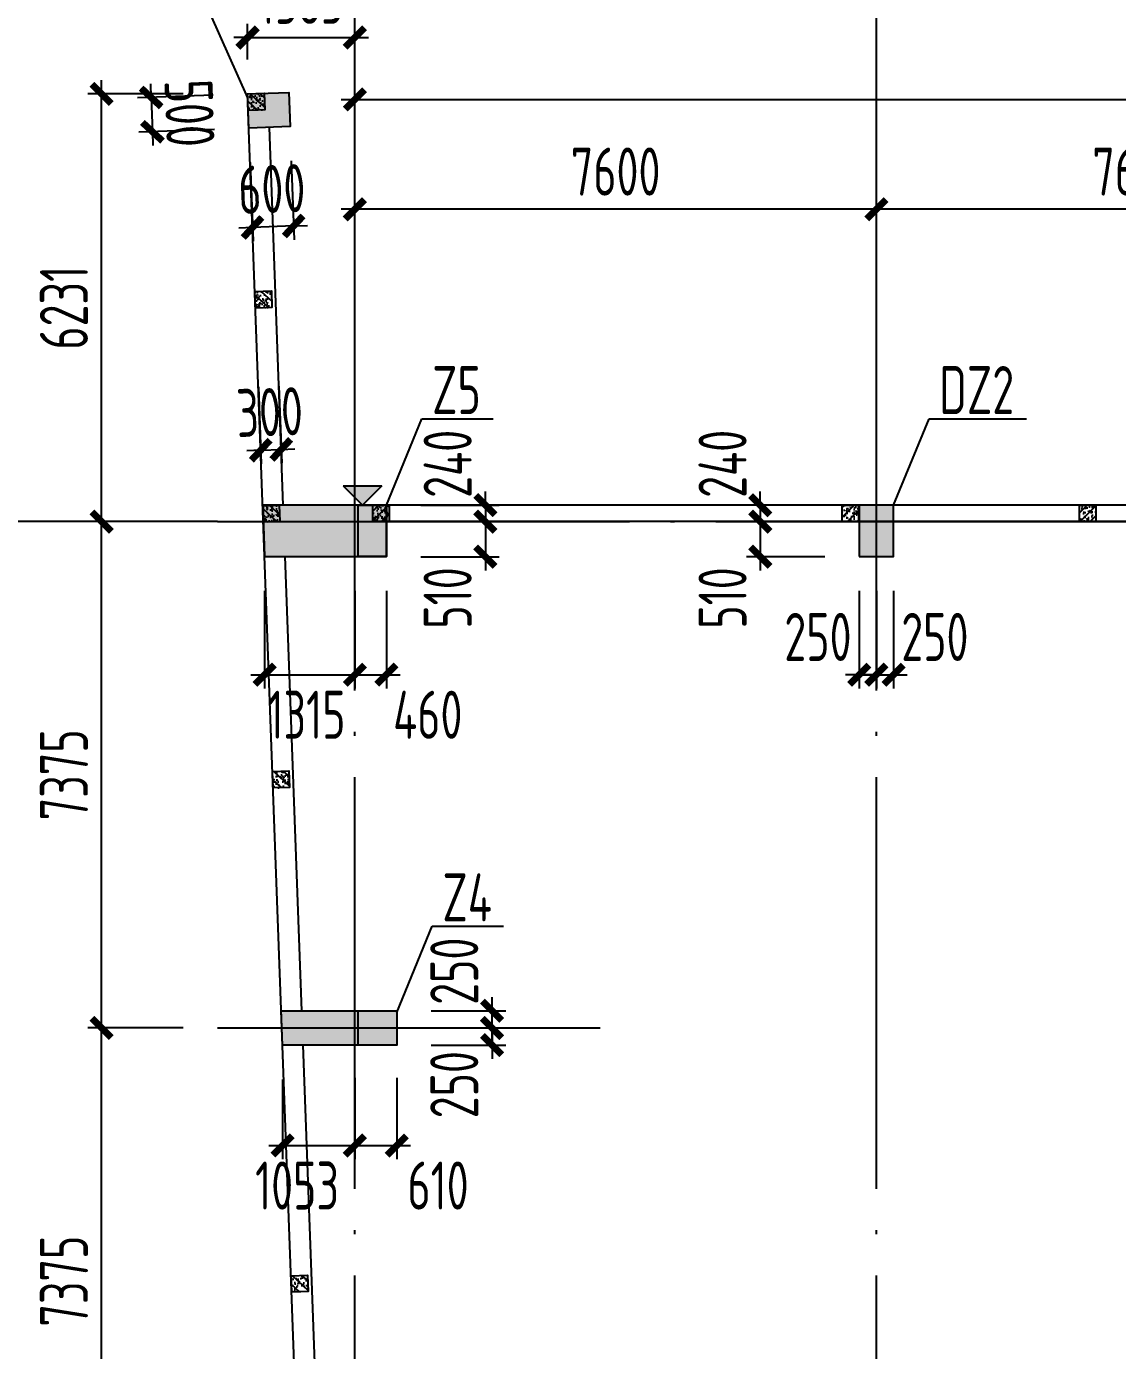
# Model space of a CAD drawing. Extents: x -3102990 to -851544, y -5293060 to -2540151.
# Drawn here: x -2334594 to -2326644, y -2645556 to -2635912 of the extents above; entities that cross this region are included whole.
import ezdxf

# ---------------------------------------------------------------- set-up
doc = ezdxf.new("R2010")
doc.units = 0
doc.header["$LTSCALE"] = 1000
doc.header["$PDMODE"] = 1
doc.linetypes.add('DASH', pattern=[0.35, 0.25, -0.1])
doc.linetypes.add('DOTE', pattern=[2.42, 2, -0.2, 0.02, -0.2])
doc.layers.get('0').update_dxf_attribs({"linetype": 'CONTINUOUS'})
doc.layers.get('Defpoints').update_dxf_attribs({"linetype": 'CONTINUOUS'})
for name, color, linetype in [('AXIS', 253, 'DOTE'), ('BEAM_CON', 4, 'CONTINUOUS'), ('COLU', 7, 'CONTINUOUS'), ('DIM', 3, 'CONTINUOUS'), ('HATCH', 254, 'CONTINUOUS'), ('NUM', 7, 'CONTINUOUS'), ('TEXT', 7, 'CONTINUOUS')]:
    doc.layers.add(name, color=color, linetype=linetype)
doc.styles.add('TSSD_Dimension', font='tssdeng.shx', dxfattribs={"width": 0.7, "bigfont": 'Hztxt.shx'})
doc.styles.add('TSSD_Rein', font='Tssdeng.shx', dxfattribs={"width": 0.75, "bigfont": 'hztxt.shx'})
doc.dimstyles.new('TSSD_200_100', dxfattribs={"dimtxt": 350, "dimasz": 100, "dimexe": 100, "dimexo": 250, "dimgap": 100, "dimtad": 1, "dimdec": 0, "dimlfac": 2, "dimzin": 0, "dimdsep": 46, "dimtxsty": 'TSSD_Dimension', "dimblk": 'ARCHTICK', "dimcen": 0, "dimdle": 100, "dimclrt": 7, "dimadec": 0, "dimazin": 0, "dimtfac": 1, "dimtdec": 0, "dimtix": 1, "dimtmove": 2, "dimatfit": 3, "dimfxl": 1, "dimtolj": 1, "dimtzin": 0, "dimarcsym": 0})

# ---------------------------------------------------------------- blocks, each defined once
blk = doc.blocks.new('_ArchTick')
at = {"color": 0, "const_width": 0.5}
blk.add_lwpolyline([(-0.707, -0.707), (0.707, 0.707)], dxfattribs=at)
blk = doc.blocks.new('*D1132')
at = {"layer": 'Defpoints', "color": 0, "ltscale": 1.5}
for p in [(-2333201.4, -2639518.9), (-2334907.7, -2646893.9), (-2333201.4, -2646893.9)]:
    blk.add_point(p, dxfattribs=at)
at = {"layer": 'DIM', "color": 0, "lineweight": -2, "ltscale": 1.5}
for p, q in [((-2334907.7, -2639418.9), (-2334907.7, -2646993.9)), ((-2333451.4, -2639518.9), (-2335007.7, -2639518.9)), ((-2333451.4, -2646893.9), (-2335007.7, -2646893.9))]:
    blk.add_line(p, q, dxfattribs=at)
at = {"layer": 'DIM', "color": 0, "lineweight": -2, "ltscale": 1.5, "xscale": 100, "yscale": 100, "zscale": 100}
for p, rotation in [((-2334907.7, -2639518.9), 90), ((-2334907.7, -2646893.9), 270)]:
    blk.add_blockref('_ArchTick', p, dxfattribs=dict(at, rotation=rotation))
at = {"layer": 'DIM', "color": 7, "ltscale": 1.5, "insert": (-2335182.7, -2643206.4), "char_height": 350, "attachment_point": 5, "rotation": 90, "style": 'TSSD_Dimension'}
blk.add_mtext('\\A1;14750', dxfattribs=at)
blk = doc.blocks.new('*D1134')
at = {"layer": 'Defpoints', "color": 0, "ltscale": 1.5}
for p in [(-2335707.7, -2639518.9), (-2333201.4, -2639518.9), (-2333201.4, -2654268.9)]:
    blk.add_point(p, dxfattribs=at)
at = {"layer": 'DIM', "color": 0, "lineweight": -2, "ltscale": 1.5}
for p, q in [((-2335707.7, -2654368.9), (-2335707.7, -2639418.9)), ((-2333451.4, -2639518.9), (-2335807.7, -2639518.9)), ((-2333451.4, -2654268.9), (-2335807.7, -2654268.9))]:
    blk.add_line(p, q, dxfattribs=at)
at = {"layer": 'DIM', "color": 0, "lineweight": -2, "ltscale": 1.5, "xscale": 100, "yscale": 100, "zscale": 100}
for p, rotation in [((-2335707.7, -2639518.9), 90), ((-2335707.7, -2654268.9), 270)]:
    blk.add_blockref('_ArchTick', p, dxfattribs=dict(at, rotation=rotation))
at = {"layer": 'DIM', "color": 7, "ltscale": 1.5, "insert": (-2335982.7, -2646893.9), "char_height": 350, "attachment_point": 5, "rotation": 90, "style": 'TSSD_Dimension'}
blk.add_mtext('\\A1;29500', dxfattribs=at)
blk = doc.blocks.new('*D1156')
at = {"layer": 'Defpoints', "color": 0, "ltscale": 1.5}
for p in [(-2328401.4, -2637243.9), (-2328401.4, -2638518.9), (-2324601.4, -2638518.9)]:
    blk.add_point(p, dxfattribs=at)
at = {"layer": 'DIM', "color": 0, "lineweight": -2, "ltscale": 1.5}
for p, q in [((-2328401.4, -2638268.9), (-2328401.4, -2637143.9)), ((-2324601.4, -2638268.9), (-2324601.4, -2637143.9)), ((-2324501.4, -2637243.9), (-2328501.4, -2637243.9))]:
    blk.add_line(p, q, dxfattribs=at)
at = {"layer": 'DIM', "color": 0, "lineweight": -2, "ltscale": 1.5, "xscale": 100, "yscale": 100, "zscale": 100, "rotation": 180}
blk.add_blockref('_ArchTick', (-2328401.4, -2637243.9), dxfattribs=at)
at = {"layer": 'DIM', "color": 0, "lineweight": -2, "ltscale": 1.5, "xscale": 100, "yscale": 100, "zscale": 100}
blk.add_blockref('_ArchTick', (-2324601.4, -2637243.9), dxfattribs=at)
at = {"layer": 'DIM', "color": 7, "ltscale": 1.5, "insert": (-2326501.4, -2636968.9), "char_height": 350, "attachment_point": 5, "style": 'TSSD_Dimension'}
blk.add_mtext('\\A1;7600', dxfattribs=at)
blk = doc.blocks.new('*D1157')
at = {"layer": 'Defpoints', "color": 0, "ltscale": 1.5}
for p in [(-2332201.4, -2637243.9), (-2332201.4, -2638518.9), (-2328401.4, -2638518.9)]:
    blk.add_point(p, dxfattribs=at)
at = {"layer": 'DIM', "color": 0, "lineweight": -2, "ltscale": 1.5}
for p, q in [((-2332201.4, -2638268.9), (-2332201.4, -2637143.9)), ((-2328401.4, -2638268.9), (-2328401.4, -2637143.9)), ((-2328301.4, -2637243.9), (-2332301.4, -2637243.9))]:
    blk.add_line(p, q, dxfattribs=at)
at = {"layer": 'DIM', "color": 0, "lineweight": -2, "ltscale": 1.5, "xscale": 100, "yscale": 100, "zscale": 100, "rotation": 180}
blk.add_blockref('_ArchTick', (-2332201.4, -2637243.9), dxfattribs=at)
at = {"layer": 'DIM', "color": 0, "lineweight": -2, "ltscale": 1.5, "xscale": 100, "yscale": 100, "zscale": 100}
blk.add_blockref('_ArchTick', (-2328401.4, -2637243.9), dxfattribs=at)
at = {"layer": 'DIM', "color": 7, "ltscale": 1.5, "insert": (-2330301.4, -2636968.9), "char_height": 350, "attachment_point": 5, "style": 'TSSD_Dimension'}
blk.add_mtext('\\A1;7600', dxfattribs=at)
blk = doc.blocks.new('*D1158')
at = {"layer": 'Defpoints', "color": 0, "ltscale": 1.5}
for p in [(-2256201.4, -2636443.9), (-2332201.4, -2638518.9), (-2256201.4, -2638518.9)]:
    blk.add_point(p, dxfattribs=at)
at = {"layer": 'DIM', "color": 0, "lineweight": -2, "ltscale": 1.5}
for p, q in [((-2332201.4, -2638268.9), (-2332201.4, -2636343.9)), ((-2256201.4, -2638268.9), (-2256201.4, -2636343.9)), ((-2332301.4, -2636443.9), (-2256101.4, -2636443.9))]:
    blk.add_line(p, q, dxfattribs=at)
at = {"layer": 'DIM', "color": 0, "lineweight": -2, "ltscale": 1.5, "xscale": 100, "yscale": 100, "zscale": 100, "rotation": 180}
blk.add_blockref('_ArchTick', (-2332201.4, -2636443.9), dxfattribs=at)
at = {"layer": 'DIM', "color": 0, "lineweight": -2, "ltscale": 1.5, "xscale": 100, "yscale": 100, "zscale": 100}
blk.add_blockref('_ArchTick', (-2256201.4, -2636443.9), dxfattribs=at)
at = {"layer": 'DIM', "color": 7, "ltscale": 1.5, "insert": (-2294201.4, -2636168.9), "char_height": 350, "attachment_point": 5, "style": 'TSSD_Dimension'}
blk.add_mtext('\\A1;152000', dxfattribs=at)
blk = doc.blocks.new('*D1229')
at = {"layer": 'Defpoints', "color": 0, "ltscale": 1.5}
for p in [(-2334046.6, -2643206.4), (-2333201.4, -2643206.4), (-2333201.4, -2646893.9)]:
    blk.add_point(p, dxfattribs=at)
at = {"layer": 'DIM', "color": 0, "lineweight": -2, "ltscale": 1.5}
for p, q in [((-2334046.6, -2646993.9), (-2334046.6, -2643106.4)), ((-2333451.4, -2643206.4), (-2334146.6, -2643206.4)), ((-2333451.4, -2646893.9), (-2334146.6, -2646893.9))]:
    blk.add_line(p, q, dxfattribs=at)
at = {"layer": 'DIM', "color": 0, "lineweight": -2, "ltscale": 1.5, "xscale": 100, "yscale": 100, "zscale": 100}
for p, rotation in [((-2334046.6, -2643206.4), 90), ((-2334046.6, -2646893.9), 270)]:
    blk.add_blockref('_ArchTick', p, dxfattribs=dict(at, rotation=rotation))
at = {"layer": 'DIM', "color": 7, "ltscale": 1.5, "insert": (-2334321.6, -2645050.1), "char_height": 350, "attachment_point": 5, "rotation": 90, "style": 'TSSD_Dimension'}
blk.add_mtext('\\A1;7375', dxfattribs=at)
blk = doc.blocks.new('*D1230')
at = {"layer": 'Defpoints', "color": 0, "ltscale": 1.5}
for p in [(-2334046.6, -2639518.9), (-2333201.4, -2639518.9), (-2333201.4, -2643206.4)]:
    blk.add_point(p, dxfattribs=at)
at = {"layer": 'DIM', "color": 0, "lineweight": -2, "ltscale": 1.5}
for p, q in [((-2334046.6, -2643306.4), (-2334046.6, -2639418.9)), ((-2333451.4, -2639518.9), (-2334146.6, -2639518.9)), ((-2333451.4, -2643206.4), (-2334146.6, -2643206.4))]:
    blk.add_line(p, q, dxfattribs=at)
at = {"layer": 'DIM', "color": 0, "lineweight": -2, "ltscale": 1.5, "xscale": 100, "yscale": 100, "zscale": 100}
for p, rotation in [((-2334046.6, -2639518.9), 90), ((-2334046.6, -2643206.4), 270)]:
    blk.add_blockref('_ArchTick', p, dxfattribs=dict(at, rotation=rotation))
at = {"layer": 'DIM', "color": 7, "ltscale": 1.5, "insert": (-2334321.6, -2641362.6), "char_height": 350, "attachment_point": 5, "rotation": 90, "style": 'TSSD_Dimension'}
blk.add_mtext('\\A1;7375', dxfattribs=at)
blk = doc.blocks.new('*D1231')
at = {"layer": 'Defpoints', "color": 0, "ltscale": 1.5}
for p in [(-2332728.2, -2643331.4), (-2332201.4, -2643318.9), (-2332201.4, -2644062.4)]:
    blk.add_point(p, dxfattribs=at)
at = {"layer": 'DIM', "color": 0, "lineweight": -2, "ltscale": 1.5}
for p, q in [((-2332728.2, -2643581.4), (-2332728.2, -2644162.4)), ((-2332201.4, -2643568.9), (-2332201.4, -2644162.4)), ((-2332828.2, -2644062.4), (-2332101.4, -2644062.4))]:
    blk.add_line(p, q, dxfattribs=at)
at = {"layer": 'DIM', "color": 0, "lineweight": -2, "ltscale": 1.5, "xscale": 100, "yscale": 100, "zscale": 100, "rotation": 180}
blk.add_blockref('_ArchTick', (-2332728.2, -2644062.4), dxfattribs=at)
at = {"layer": 'DIM', "color": 0, "lineweight": -2, "ltscale": 1.5, "xscale": 100, "yscale": 100, "zscale": 100}
blk.add_blockref('_ArchTick', (-2332201.4, -2644062.4), dxfattribs=at)
at = {"layer": 'DIM', "color": 7, "ltscale": 1.5, "insert": (-2332622.5, -2644354.1), "char_height": 350, "attachment_point": 5, "style": 'TSSD_Dimension'}
blk.add_mtext('\\A1;1053', dxfattribs=at)
blk = doc.blocks.new('*D1232')
at = {"layer": 'Defpoints', "color": 0, "ltscale": 1.5}
for p in [(-2332201.4, -2643318.9), (-2331896.4, -2643318.9), (-2331896.4, -2644062.4)]:
    blk.add_point(p, dxfattribs=at)
at = {"layer": 'DIM', "color": 0, "lineweight": -2, "ltscale": 1.5}
for p, q in [((-2332201.4, -2643568.9), (-2332201.4, -2644162.4)), ((-2331896.4, -2643568.9), (-2331896.4, -2644162.4)), ((-2332301.4, -2644062.4), (-2331796.4, -2644062.4))]:
    blk.add_line(p, q, dxfattribs=at)
at = {"layer": 'DIM', "color": 0, "lineweight": -2, "ltscale": 1.5, "xscale": 100, "yscale": 100, "zscale": 100, "rotation": 180}
blk.add_blockref('_ArchTick', (-2332201.4, -2644062.4), dxfattribs=at)
at = {"layer": 'DIM', "color": 0, "lineweight": -2, "ltscale": 1.5, "xscale": 100, "yscale": 100, "zscale": 100}
blk.add_blockref('_ArchTick', (-2331896.4, -2644062.4), dxfattribs=at)
at = {"layer": 'DIM', "color": 7, "ltscale": 1.5, "insert": (-2331595.3, -2644354.1), "char_height": 350, "attachment_point": 5, "style": 'TSSD_Dimension'}
blk.add_mtext('\\A1;610', dxfattribs=at)
blk = doc.blocks.new('*D1233')
at = {"layer": 'Defpoints', "color": 0, "ltscale": 1.5}
for p in [(-2331896.4, -2643206.4), (-2331202.1, -2643206.4), (-2331896.4, -2643331.4)]:
    blk.add_point(p, dxfattribs=at)
at = {"layer": 'DIM', "color": 0, "lineweight": -2, "ltscale": 1.5}
for p, q in [((-2331202.1, -2643206.4), (-2331202.1, -2643106.4)), ((-2331646.4, -2643206.4), (-2331102.1, -2643206.4)), ((-2331202.1, -2643331.4), (-2331202.1, -2643206.4)), ((-2331646.4, -2643331.4), (-2331102.1, -2643331.4)), ((-2331202.1, -2643331.4), (-2331202.1, -2643431.4))]:
    blk.add_line(p, q, dxfattribs=at)
at = {"layer": 'DIM', "color": 0, "lineweight": -2, "ltscale": 1.5, "xscale": 100, "yscale": 100, "zscale": 100}
for p, rotation in [((-2331202.1, -2643206.4), 270), ((-2331202.1, -2643331.4), 90)]:
    blk.add_blockref('_ArchTick', p, dxfattribs=dict(at, rotation=rotation))
at = {"layer": 'DIM', "color": 7, "ltscale": 1.5, "insert": (-2331477.1, -2643619.9), "char_height": 350, "attachment_point": 5, "rotation": 90, "style": 'TSSD_Dimension'}
blk.add_mtext('\\A1;250', dxfattribs=at)
blk = doc.blocks.new('*D1234')
at = {"layer": 'Defpoints', "color": 0, "ltscale": 1.5}
for p in [(-2331896.4, -2643081.4), (-2331202.1, -2643081.4), (-2331896.4, -2643206.4)]:
    blk.add_point(p, dxfattribs=at)
at = {"layer": 'DIM', "color": 0, "lineweight": -2, "ltscale": 1.5}
for p, q in [((-2331202.1, -2643081.4), (-2331202.1, -2642981.4)), ((-2331646.4, -2643081.4), (-2331102.1, -2643081.4)), ((-2331202.1, -2643206.4), (-2331202.1, -2643081.4)), ((-2331646.4, -2643206.4), (-2331102.1, -2643206.4)), ((-2331202.1, -2643206.4), (-2331202.1, -2643306.4))]:
    blk.add_line(p, q, dxfattribs=at)
at = {"layer": 'DIM', "color": 0, "lineweight": -2, "ltscale": 1.5, "xscale": 100, "yscale": 100, "zscale": 100}
for p, rotation in [((-2331202.1, -2643081.4), 270), ((-2331202.1, -2643206.4), 90)]:
    blk.add_blockref('_ArchTick', p, dxfattribs=dict(at, rotation=rotation))
at = {"layer": 'DIM', "color": 7, "ltscale": 1.5, "insert": (-2331477.1, -2642792.8), "char_height": 350, "attachment_point": 5, "rotation": 90, "style": 'TSSD_Dimension'}
blk.add_mtext('\\A1;250', dxfattribs=at)
blk = doc.blocks.new('*D1239')
at = {"layer": 'Defpoints', "color": 0, "ltscale": 1.5}
for p in [(-2328526.4, -2639398.9), (-2329247.4, -2639518.9), (-2328526.4, -2639518.9)]:
    blk.add_point(p, dxfattribs=at)
at = {"layer": 'DIM', "color": 0, "lineweight": -2, "ltscale": 1.5}
for p, q in [((-2329247.4, -2639398.9), (-2329247.4, -2639298.9)), ((-2328776.4, -2639398.9), (-2329347.4, -2639398.9)), ((-2329247.4, -2639398.9), (-2329247.4, -2639518.9)), ((-2328776.4, -2639518.9), (-2329347.4, -2639518.9)), ((-2329247.4, -2639518.9), (-2329247.4, -2639618.9))]:
    blk.add_line(p, q, dxfattribs=at)
at = {"layer": 'DIM', "color": 0, "lineweight": -2, "ltscale": 1.5, "xscale": 100, "yscale": 100, "zscale": 100}
for p, rotation in [((-2329247.4, -2639398.9), 270), ((-2329247.4, -2639518.9), 90)]:
    blk.add_blockref('_ArchTick', p, dxfattribs=dict(at, rotation=rotation))
at = {"layer": 'DIM', "color": 7, "ltscale": 1.5, "insert": (-2329522.4, -2639097.8), "char_height": 350, "attachment_point": 5, "rotation": 90, "style": 'TSSD_Dimension'}
blk.add_mtext('\\A1;240', dxfattribs=at)
blk = doc.blocks.new('*D1240')
at = {"layer": 'Defpoints', "color": 0, "ltscale": 1.5}
for p in [(-2328526.4, -2639518.9), (-2329247.4, -2639773.9), (-2328526.4, -2639773.9)]:
    blk.add_point(p, dxfattribs=at)
at = {"layer": 'DIM', "color": 0, "lineweight": -2, "ltscale": 1.5}
for p, q in [((-2329247.4, -2639418.9), (-2329247.4, -2639873.9)), ((-2328776.4, -2639518.9), (-2329347.4, -2639518.9)), ((-2328776.4, -2639773.9), (-2329347.4, -2639773.9))]:
    blk.add_line(p, q, dxfattribs=at)
at = {"layer": 'DIM', "color": 0, "lineweight": -2, "ltscale": 1.5, "xscale": 100, "yscale": 100, "zscale": 100}
for p, rotation in [((-2329247.4, -2639518.9), 90), ((-2329247.4, -2639773.9), 270)]:
    blk.add_blockref('_ArchTick', p, dxfattribs=dict(at, rotation=rotation))
at = {"layer": 'DIM', "color": 7, "ltscale": 1.5, "insert": (-2329522.4, -2640074.9), "char_height": 350, "attachment_point": 5, "rotation": 90, "style": 'TSSD_Dimension'}
blk.add_mtext('\\A1;510', dxfattribs=at)
blk = doc.blocks.new('*D1241')
at = {"layer": 'Defpoints', "color": 0, "ltscale": 1.5}
for p in [(-2332859, -2639773.9), (-2332201.4, -2639773.9), (-2332201.4, -2640633.5)]:
    blk.add_point(p, dxfattribs=at)
at = {"layer": 'DIM', "color": 0, "lineweight": -2, "ltscale": 1.5}
for p, q in [((-2332859, -2640023.9), (-2332859, -2640733.5)), ((-2332201.4, -2640023.9), (-2332201.4, -2640733.5)), ((-2332959, -2640633.5), (-2332101.4, -2640633.5))]:
    blk.add_line(p, q, dxfattribs=at)
at = {"layer": 'DIM', "color": 0, "lineweight": -2, "ltscale": 1.5, "xscale": 100, "yscale": 100, "zscale": 100, "rotation": 180}
blk.add_blockref('_ArchTick', (-2332859, -2640633.5), dxfattribs=at)
at = {"layer": 'DIM', "color": 0, "lineweight": -2, "ltscale": 1.5, "xscale": 100, "yscale": 100, "zscale": 100}
blk.add_blockref('_ArchTick', (-2332201.4, -2640633.5), dxfattribs=at)
at = {"layer": 'DIM', "color": 7, "ltscale": 1.5, "insert": (-2332553.7, -2640925.2), "char_height": 350, "attachment_point": 5, "style": 'TSSD_Dimension'}
blk.add_mtext('\\A1;1315', dxfattribs=at)
blk = doc.blocks.new('*D1242')
at = {"layer": 'Defpoints', "color": 0, "ltscale": 1.5}
for p in [(-2332201.4, -2639773.9), (-2331971.4, -2639773.9), (-2331971.4, -2640633.5)]:
    blk.add_point(p, dxfattribs=at)
at = {"layer": 'DIM', "color": 0, "lineweight": -2, "ltscale": 1.5}
for p, q in [((-2332201.4, -2640023.9), (-2332201.4, -2640733.5)), ((-2331971.4, -2640023.9), (-2331971.4, -2640733.5)), ((-2332301.4, -2640633.5), (-2331871.4, -2640633.5))]:
    blk.add_line(p, q, dxfattribs=at)
at = {"layer": 'DIM', "color": 0, "lineweight": -2, "ltscale": 1.5, "xscale": 100, "yscale": 100, "zscale": 100, "rotation": 180}
blk.add_blockref('_ArchTick', (-2332201.4, -2640633.5), dxfattribs=at)
at = {"layer": 'DIM', "color": 0, "lineweight": -2, "ltscale": 1.5, "xscale": 100, "yscale": 100, "zscale": 100}
blk.add_blockref('_ArchTick', (-2331971.4, -2640633.5), dxfattribs=at)
at = {"layer": 'DIM', "color": 7, "ltscale": 1.5, "insert": (-2331670.3, -2640925.2), "char_height": 350, "attachment_point": 5, "style": 'TSSD_Dimension'}
blk.add_mtext('\\A1;460', dxfattribs=at)
blk = doc.blocks.new('*D1243')
at = {"layer": 'Defpoints', "color": 0, "ltscale": 1.5}
for p in [(-2328526.4, -2639773.9), (-2328401.4, -2639773.9), (-2328401.4, -2640633.5)]:
    blk.add_point(p, dxfattribs=at)
at = {"layer": 'DIM', "color": 0, "lineweight": -2, "ltscale": 1.5}
for p, q in [((-2328526.4, -2640023.9), (-2328526.4, -2640733.5)), ((-2328401.4, -2640023.9), (-2328401.4, -2640733.5)), ((-2328526.4, -2640633.5), (-2328626.4, -2640633.5)), ((-2328526.4, -2640633.5), (-2328401.4, -2640633.5)), ((-2328401.4, -2640633.5), (-2328301.4, -2640633.5))]:
    blk.add_line(p, q, dxfattribs=at)
at = {"layer": 'DIM', "color": 0, "lineweight": -2, "ltscale": 1.5, "xscale": 100, "yscale": 100, "zscale": 100}
blk.add_blockref('_ArchTick', (-2328526.4, -2640633.5), dxfattribs=at)
at = {"layer": 'DIM', "color": 0, "lineweight": -2, "ltscale": 1.5, "xscale": 100, "yscale": 100, "zscale": 100, "rotation": 180}
blk.add_blockref('_ArchTick', (-2328401.4, -2640633.5), dxfattribs=at)
at = {"layer": 'DIM', "color": 7, "ltscale": 1.5, "insert": (-2328827.5, -2640358.5), "char_height": 350, "attachment_point": 5, "style": 'TSSD_Dimension'}
blk.add_mtext('\\A1;250', dxfattribs=at)
blk = doc.blocks.new('*D1244')
at = {"layer": 'Defpoints', "color": 0, "ltscale": 1.5}
for p in [(-2328401.4, -2639773.9), (-2328276.4, -2639773.9), (-2328276.4, -2640633.5)]:
    blk.add_point(p, dxfattribs=at)
at = {"layer": 'DIM', "color": 0, "lineweight": -2, "ltscale": 1.5}
for p, q in [((-2328401.4, -2640023.9), (-2328401.4, -2640733.5)), ((-2328276.4, -2640023.9), (-2328276.4, -2640733.5)), ((-2328401.4, -2640633.5), (-2328501.4, -2640633.5)), ((-2328401.4, -2640633.5), (-2328276.4, -2640633.5)), ((-2328276.4, -2640633.5), (-2328176.4, -2640633.5))]:
    blk.add_line(p, q, dxfattribs=at)
at = {"layer": 'DIM', "color": 0, "lineweight": -2, "ltscale": 1.5, "xscale": 100, "yscale": 100, "zscale": 100}
blk.add_blockref('_ArchTick', (-2328401.4, -2640633.5), dxfattribs=at)
at = {"layer": 'DIM', "color": 0, "lineweight": -2, "ltscale": 1.5, "xscale": 100, "yscale": 100, "zscale": 100, "rotation": 180}
blk.add_blockref('_ArchTick', (-2328276.4, -2640633.5), dxfattribs=at)
at = {"layer": 'DIM', "color": 7, "ltscale": 1.5, "insert": (-2327975.3, -2640358.5), "char_height": 350, "attachment_point": 5, "style": 'TSSD_Dimension'}
blk.add_mtext('\\A1;250', dxfattribs=at)
blk = doc.blocks.new('*D1781')
at = {"layer": 'Defpoints', "color": 0, "ltscale": 1.5}
for p in [(-2332201.4, -2635993.1), (-2332983, -2636403.3), (-2332201.4, -2636403.3)]:
    blk.add_point(p, dxfattribs=at)
at = {"layer": 'DIM', "color": 0, "lineweight": -2, "ltscale": 1.5}
for p, q in [((-2332983, -2636153.3), (-2332983, -2635893.1)), ((-2332201.4, -2636153.3), (-2332201.4, -2635893.1)), ((-2332983, -2635993.1), (-2333083, -2635993.1)), ((-2332983, -2635993.1), (-2332201.4, -2635993.1)), ((-2332201.4, -2635993.1), (-2332101.4, -2635993.1))]:
    blk.add_line(p, q, dxfattribs=at)
at = {"layer": 'DIM', "color": 0, "lineweight": -2, "ltscale": 1.5, "xscale": 100, "yscale": 100, "zscale": 100}
blk.add_blockref('_ArchTick', (-2332983, -2635993.1), dxfattribs=at)
at = {"layer": 'DIM', "color": 0, "lineweight": -2, "ltscale": 1.5, "xscale": 100, "yscale": 100, "zscale": 100, "rotation": 180}
blk.add_blockref('_ArchTick', (-2332201.4, -2635993.1), dxfattribs=at)
at = {"layer": 'DIM', "color": 7, "ltscale": 1.5, "insert": (-2332592.2, -2635718.1), "char_height": 350, "attachment_point": 5, "style": 'TSSD_Dimension'}
blk.add_mtext('\\A1;1563', dxfattribs=at)
blk = doc.blocks.new('*D1782')
at = {"layer": 'Defpoints', "color": 0, "ltscale": 1.5}
for p in [(-2331971.4, -2639398.9), (-2331971.4, -2639518.9), (-2331250.4, -2639518.9)]:
    blk.add_point(p, dxfattribs=at)
at = {"layer": 'DIM', "color": 0, "lineweight": -2, "ltscale": 1.5}
for p, q in [((-2331250.4, -2639398.9), (-2331250.4, -2639298.9)), ((-2331721.4, -2639398.9), (-2331150.4, -2639398.9)), ((-2331250.4, -2639398.9), (-2331250.4, -2639518.9)), ((-2331721.4, -2639518.9), (-2331150.4, -2639518.9)), ((-2331250.4, -2639518.9), (-2331250.4, -2639618.9))]:
    blk.add_line(p, q, dxfattribs=at)
at = {"layer": 'DIM', "color": 0, "lineweight": -2, "ltscale": 1.5, "xscale": 100, "yscale": 100, "zscale": 100}
for p, rotation in [((-2331250.4, -2639398.9), 270), ((-2331250.4, -2639518.9), 90)]:
    blk.add_blockref('_ArchTick', p, dxfattribs=dict(at, rotation=rotation))
at = {"layer": 'DIM', "color": 7, "ltscale": 1.5, "insert": (-2331525.4, -2639097.8), "char_height": 350, "attachment_point": 5, "rotation": 90, "style": 'TSSD_Dimension'}
blk.add_mtext('\\A1;240', dxfattribs=at)
blk = doc.blocks.new('*D1783')
at = {"layer": 'Defpoints', "color": 0, "ltscale": 1.5}
for p in [(-2331971.4, -2639518.9), (-2331971.4, -2639773.9), (-2331250.4, -2639773.9)]:
    blk.add_point(p, dxfattribs=at)
at = {"layer": 'DIM', "color": 0, "lineweight": -2, "ltscale": 1.5}
for p, q in [((-2331250.4, -2639418.9), (-2331250.4, -2639873.9)), ((-2331721.4, -2639518.9), (-2331150.4, -2639518.9)), ((-2331721.4, -2639773.9), (-2331150.4, -2639773.9))]:
    blk.add_line(p, q, dxfattribs=at)
at = {"layer": 'DIM', "color": 0, "lineweight": -2, "ltscale": 1.5, "xscale": 100, "yscale": 100, "zscale": 100}
for p, rotation in [((-2331250.4, -2639518.9), 90), ((-2331250.4, -2639773.9), 270)]:
    blk.add_blockref('_ArchTick', p, dxfattribs=dict(at, rotation=rotation))
at = {"layer": 'DIM', "color": 7, "ltscale": 1.5, "insert": (-2331525.4, -2640074.9), "char_height": 350, "attachment_point": 5, "rotation": 90, "style": 'TSSD_Dimension'}
blk.add_mtext('\\A1;510', dxfattribs=at)
blk = doc.blocks.new('*D1791')
at = {"layer": 'Defpoints', "color": 0, "ltscale": 1.5}
for p in [(-2334046.6, -2636403.3), (-2333201.4, -2636403.3), (-2333201.4, -2639518.9)]:
    blk.add_point(p, dxfattribs=at)
at = {"layer": 'DIM', "color": 0, "lineweight": -2, "ltscale": 1.5}
for p, q in [((-2334046.6, -2639618.9), (-2334046.6, -2636303.3)), ((-2333451.4, -2636403.3), (-2334146.6, -2636403.3)), ((-2333451.4, -2639518.9), (-2334146.6, -2639518.9))]:
    blk.add_line(p, q, dxfattribs=at)
at = {"layer": 'DIM', "color": 0, "lineweight": -2, "ltscale": 1.5, "xscale": 100, "yscale": 100, "zscale": 100}
for p, rotation in [((-2334046.6, -2636403.3), 90), ((-2334046.6, -2639518.9), 270)]:
    blk.add_blockref('_ArchTick', p, dxfattribs=dict(at, rotation=rotation))
at = {"layer": 'DIM', "color": 7, "ltscale": 1.5, "insert": (-2334321.6, -2637961.1), "char_height": 350, "attachment_point": 5, "rotation": 90, "style": 'TSSD_Dimension'}
blk.add_mtext('\\A1;6231', dxfattribs=at)
blk = doc.blocks.new('*D1792')
at = {"layer": 'Defpoints', "color": 0, "ltscale": 1.5}
for p in [(-2332983, -2636403.3), (-2333676.2, -2636679.1), (-2332973.8, -2636653.1)]:
    blk.add_point(p, dxfattribs=at)
at = {"layer": 'DIM', "color": 0, "lineweight": -2, "ltscale": 1.5}
for p, q in [((-2333232.8, -2636412.5), (-2333785.4, -2636433)), ((-2333685.5, -2636429.3), (-2333689.2, -2636329.4)), ((-2333685.5, -2636429.3), (-2333676.2, -2636679.1)), ((-2333223.6, -2636662.4), (-2333776.1, -2636682.8)), ((-2333676.2, -2636679.1), (-2333672.5, -2636779.1))]:
    blk.add_line(p, q, dxfattribs=at)
at = {"layer": 'DIM', "color": 0, "lineweight": -2, "ltscale": 1.5, "xscale": 100, "yscale": 100, "zscale": 100}
for p, rotation in [((-2333685.5, -2636429.3), 272.1205157525318), ((-2333676.2, -2636679.1), 92.12051575253187)]:
    blk.add_blockref('_ArchTick', p, dxfattribs=dict(at, rotation=rotation))
at = {"layer": 'DIM', "color": 7, "ltscale": 1.5, "insert": (-2333406, -2636544), "char_height": 350, "attachment_point": 5, "rotation": 272.12052, "style": 'TSSD_Dimension'}
blk.add_mtext('\\A1;500', dxfattribs=at)
blk = doc.blocks.new('*D1793')
at = {"layer": 'Defpoints', "color": 0, "ltscale": 1.5}
for p in [(-2332973.8, -2636653.1), (-2332674, -2636642), (-2332947, -2637376.4)]:
    blk.add_point(p, dxfattribs=at)
at = {"layer": 'DIM', "color": 0, "lineweight": -2, "ltscale": 1.5}
for p, q in [((-2332664.7, -2636891.9), (-2332643.5, -2637465.2)), ((-2332964.5, -2636903), (-2332943.3, -2637476.3)), ((-2332947, -2637376.4), (-2333046.9, -2637380.1)), ((-2332647.2, -2637365.3), (-2332947, -2637376.4)), ((-2332647.2, -2637365.3), (-2332547.3, -2637361.6))]:
    blk.add_line(p, q, dxfattribs=at)
at = {"layer": 'DIM', "color": 0, "lineweight": -2, "ltscale": 1.5, "xscale": 100, "yscale": 100, "zscale": 100}
for p, rotation in [((-2332947, -2637376.4), 2.120515752565492), ((-2332647.2, -2637365.3), 182.1205157525654)]:
    blk.add_blockref('_ArchTick', p, dxfattribs=dict(at, rotation=rotation))
at = {"layer": 'DIM', "color": 7, "ltscale": 1.5, "insert": (-2332807.3, -2637096.1), "char_height": 350, "attachment_point": 5, "rotation": 2.12052, "style": 'TSSD_Dimension'}
blk.add_mtext('\\A1;600', dxfattribs=at)
blk = doc.blocks.new('*D2127')
at = {"layer": 'Defpoints', "color": 0, "ltscale": 1.5}
for p in [(-2332913.7, -2638287.1), (-2332763.8, -2638281.6), (-2332737.7, -2638992.8)]:
    blk.add_point(p, dxfattribs=at)
at = {"layer": 'DIM', "color": 0, "lineweight": -2, "ltscale": 1.5}
for p, q in [((-2332754.6, -2638531.4), (-2332734, -2639092.8)), ((-2332904.5, -2638536.9), (-2332883.9, -2639098.3)), ((-2332887.6, -2638998.3), (-2332987.5, -2639002)), ((-2332887.6, -2638998.3), (-2332737.7, -2638992.8)), ((-2332737.7, -2638992.8), (-2332637.7, -2638989.1))]:
    blk.add_line(p, q, dxfattribs=at)
at = {"layer": 'DIM', "color": 0, "lineweight": -2, "ltscale": 1.5, "xscale": 100, "yscale": 100, "zscale": 100}
for p, rotation in [((-2332887.6, -2638998.3), 2.106642023885543), ((-2332737.7, -2638992.8), 182.1066420238855)]:
    blk.add_blockref('_ArchTick', p, dxfattribs=dict(at, rotation=rotation))
at = {"layer": 'DIM', "color": 7, "ltscale": 1.5, "insert": (-2332822.7, -2638720.8), "char_height": 350, "attachment_point": 5, "rotation": 2.10664, "style": 'TSSD_Dimension'}
blk.add_mtext('\\A1;300', dxfattribs=at)
blk = doc.blocks.new('A$C728275D6')
at = {"ltscale": 1.5}
blk.add_hatch(color=256, dxfattribs=at).paths.add_polyline_path([(-152.8, 49), (130.1, 49), (-11.3, -92.4)])
for p, q in [((-152.8, 49), (-11.3, -92.4)), ((-152.8, 49), (130.1, 49)), ((130.1, 49), (-11.3, -92.4))]:
    blk.add_line(p, q, dxfattribs=at)
blk = doc.blocks.new('A$C08C432BE')
at = {"layer": 'HATCH', "ltscale": 1.5}
h = blk.add_hatch(dxfattribs=at)
h.set_pattern_fill('ARMORED', color=256, scale=10, style=0)
h.set_pattern_definition([(50, (2321063.67, 2681626.08), (71.7260183, -6.2752135), [7.5, -82.5]), (355, (2321063.67, 2681626.08), (-13.8751334, 75.2192134), [6, -66]), (100.4514, (2321069.646, 2681625.554), (57.8509382, 68.9439542), [6.374019, -70.1142112]), (46.1842, (2321063.67, 2681646.08), (106.7241049, -16.5519014), [11.25, -123.75]), (96.6356, (2321072.56, 2681644.7), (93.4662706, 97.411787), [9.5610288, -105.1713]), (351.1842, (2321063.67, 2681646.08), (93.4661945, 97.41186), [9, -99]), (21, (2321073.67, 2681641.08), (59.6907052, -40.2618891), [7.5, -82.5]), (326, (2321073.67, 2681641.08), (24.3315332, 72.5150045), [6, -66]), (71.4514, (2321078.64, 2681637.72), (84.0222629, 32.2530497), [6.374019, -70.1142112]), (37.5, (2321063.669, 2681626.077), (1.21598553, 33.28938538), [0, -65.2, 0, -67, 0, -66.25]), (7.5, (2321063.67, 2681626.077), (26.30695374, 39.4411712), [0, -38.2, 0, -63.7, 0, -25.25]), (327.5, (2321041.369, 2681626.077), (53.38224362, -2.25548717), [0, -25, 0, -78, 0, -103.5]), (317.5, (2321031.37, 2681626.077), (58.31861693, 10.01049823), [0, -32.5, 0, -51.8, 0, -73.5]), (45, (2321063.67, 2681626.077), (-35.35533906, 35.35533906), [])])
h.paths.add_polyline_path([(-79.3, 92.4), (40.7, 92.4), (40.7, -27.6), (-79.3, -27.6)])
at = {"layer": 'COLU'}
blk.add_lwpolyline([(-79.3, 92.4), (40.7, 92.4), (40.7, -27.6), (-79.3, -27.6)], close=True, dxfattribs=at)

msp = doc.modelspace()

# ---------------------------------------------------------------- hatches: boundary and pattern name
at = {"layer": 'COLU', "ltscale": 1.5}
h = msp.add_hatch(color=256, dxfattribs=at)
h.paths.add_polyline_path([(-2332683.22, -2636392.19), (-2332983.01, -2636403.29), (-2332973.76, -2636653.12), (-2332673.97, -2636642.02)])
h.paths.add_polyline_path([(-2332176.43, -2639398.87), (-2332872.82, -2639398.94), (-2332859.03, -2639773.85), (-2332176.43, -2639773.85)])
h.paths.add_polyline_path([(-2332176.43, -2643081.35), (-2332737.37, -2643081.35), (-2332728.17, -2643331.35), (-2332176.43, -2643331.35)])
h.paths.add_polyline_path([(-2332176.43, -2646768.85), (-2332601.72, -2646768.85), (-2332592.53, -2647018.85), (-2332176.43, -2647018.85)])
h.paths.add_polyline_path([(-2332176.43, -2649943.85), (-2332484.93, -2649943.85), (-2332475.74, -2650193.85), (-2332176.43, -2650193.85)])
h.paths.add_polyline_path([(-2332176.43, -2654013.85), (-2332335.22, -2654013.85), (-2332321.43, -2654388.85), (-2332176.43, -2654388.85)])
h = msp.add_hatch(color=256, dxfattribs=at)
h.paths.add_polyline_path([(-2331971.43, -2654013.85), (-2332176.43, -2654013.85), (-2332176.43, -2654388.85), (-2331971.43, -2654388.85)])
h.paths.add_polyline_path([(-2331896.43, -2649943.85), (-2332176.43, -2649943.85), (-2332176.43, -2650193.85), (-2331896.43, -2650193.85)])
h.paths.add_polyline_path([(-2331896.43, -2646768.85), (-2332176.43, -2646768.85), (-2332176.43, -2647018.85), (-2331896.43, -2647018.85)])
h.paths.add_polyline_path([(-2331896.43, -2643081.35), (-2332176.43, -2643081.35), (-2332176.43, -2643331.35), (-2331896.43, -2643331.35)])
h.paths.add_polyline_path([(-2331971.43, -2639398.87), (-2332176.43, -2639398.87), (-2332176.43, -2639773.85), (-2331971.43, -2639773.85)])
h = msp.add_hatch(color=256, dxfattribs=at)
h.paths.add_polyline_path([(-2256081.43, -2641356.35), (-2256456.43, -2641356.35), (-2256456.43, -2641581.35), (-2256081.43, -2641581.35)])
h.paths.add_polyline_path([(-2256081.43, -2645656.35), (-2256456.43, -2645656.35), (-2256456.43, -2645881.35), (-2256081.43, -2645881.35)])
h.paths.add_polyline_path([(-2256081.43, -2639773.85), (-2256381.43, -2639773.85), (-2256381.43, -2639398.85), (-2256081.43, -2639398.85)])
h.paths.add_polyline_path([(-2256081.43, -2649956.35), (-2256456.43, -2649956.35), (-2256456.43, -2650181.35), (-2256081.43, -2650181.35)])
h.paths.add_polyline_path([(-2256081.43, -2654013.85), (-2256381.43, -2654013.85), (-2256381.43, -2654388.85), (-2256081.43, -2654388.85)])
h.paths.add_polyline_path([(-2275326.43, -2654013.85), (-2275076.43, -2654013.85), (-2275076.43, -2654388.85), (-2275326.43, -2654388.85)])
h.paths.add_polyline_path([(-2259526.43, -2639773.85), (-2259276.43, -2639773.85), (-2259276.43, -2639398.85), (-2259526.43, -2639398.85)])
h.paths.add_polyline_path([(-2259526.43, -2654013.85), (-2259276.43, -2654013.85), (-2259276.43, -2654388.85), (-2259526.43, -2654388.85)])
h.paths.add_polyline_path([(-2263926.43, -2639773.85), (-2263676.43, -2639773.85), (-2263676.43, -2639398.85), (-2263926.43, -2639398.85)])
h.paths.add_polyline_path([(-2263926.43, -2654013.85), (-2263676.43, -2654013.85), (-2263676.43, -2654388.85), (-2263926.43, -2654388.85)])
h.paths.add_polyline_path([(-2267726.43, -2639773.85), (-2267476.43, -2639773.85), (-2267476.43, -2639398.85), (-2267726.43, -2639398.85)])
h.paths.add_polyline_path([(-2267726.43, -2654013.85), (-2267476.43, -2654013.85), (-2267476.43, -2654388.85), (-2267726.43, -2654388.85)])
h.paths.add_polyline_path([(-2271526.43, -2639773.85), (-2271276.43, -2639773.85), (-2271276.43, -2639398.85), (-2271526.43, -2639398.85)])
h.paths.add_polyline_path([(-2271526.43, -2654013.85), (-2271276.43, -2654013.85), (-2271276.43, -2654388.85), (-2271526.43, -2654388.85)])
h.paths.add_polyline_path([(-2275326.43, -2639398.85), (-2275076.43, -2639398.85), (-2275076.43, -2639773.85), (-2275326.43, -2639773.85)])
h.paths.add_polyline_path([(-2279126.43, -2639773.85), (-2278876.43, -2639773.85), (-2278876.43, -2639398.85), (-2279126.43, -2639398.85)])
h.paths.add_polyline_path([(-2279126.43, -2654013.85), (-2278876.43, -2654013.85), (-2278876.43, -2654388.85), (-2279126.43, -2654388.85)])
h.paths.add_polyline_path([(-2282926.43, -2639773.85), (-2282676.43, -2639773.85), (-2282676.43, -2639398.85), (-2282926.43, -2639398.85)])
h.paths.add_polyline_path([(-2282926.43, -2654013.85), (-2282676.43, -2654013.85), (-2282676.43, -2654388.85), (-2282926.43, -2654388.85)])
h.paths.add_polyline_path([(-2286726.43, -2639773.85), (-2286476.43, -2639773.85), (-2286476.43, -2639398.85), (-2286726.43, -2639398.85)])
h.paths.add_polyline_path([(-2286726.43, -2654013.85), (-2286476.43, -2654013.85), (-2286476.43, -2654388.85), (-2286726.43, -2654388.85)])
h.paths.add_polyline_path([(-2290526.43, -2639773.85), (-2290276.43, -2639773.85), (-2290276.43, -2639398.85), (-2290526.43, -2639398.85)])
h.paths.add_polyline_path([(-2290526.43, -2654013.85), (-2290276.43, -2654013.85), (-2290276.43, -2654388.85), (-2290526.43, -2654388.85)])
h.paths.add_polyline_path([(-2294326.43, -2639773.85), (-2294076.43, -2639773.85), (-2294076.43, -2639398.85), (-2294326.43, -2639398.85)])
h.paths.add_polyline_path([(-2294326.43, -2654013.85), (-2294076.43, -2654013.85), (-2294076.43, -2654388.85), (-2294326.43, -2654388.85)])
h.paths.add_polyline_path([(-2298126.43, -2639773.85), (-2297876.43, -2639773.85), (-2297876.43, -2639398.85), (-2298126.43, -2639398.85)])
h.paths.add_polyline_path([(-2298126.43, -2654013.85), (-2297876.43, -2654013.85), (-2297876.43, -2654388.85), (-2298126.43, -2654388.85)])
h.paths.add_polyline_path([(-2301926.43, -2639773.85), (-2301676.43, -2639773.85), (-2301676.43, -2639398.85), (-2301926.43, -2639398.85)])
h.paths.add_polyline_path([(-2301926.43, -2654013.85), (-2301676.43, -2654013.85), (-2301676.43, -2654388.85), (-2301926.43, -2654388.85)])
h.paths.add_polyline_path([(-2305726.43, -2639773.85), (-2305476.43, -2639773.85), (-2305476.43, -2639398.85), (-2305726.43, -2639398.85)])
h.paths.add_polyline_path([(-2305726.43, -2654013.85), (-2305476.43, -2654013.85), (-2305476.43, -2654388.85), (-2305726.43, -2654388.85)])
h.paths.add_polyline_path([(-2309526.43, -2639773.85), (-2309276.43, -2639773.85), (-2309276.43, -2639398.85), (-2309526.43, -2639398.85)])
h.paths.add_polyline_path([(-2309526.43, -2654013.85), (-2309276.43, -2654013.85), (-2309276.43, -2654388.85), (-2309526.43, -2654388.85)])
h.paths.add_polyline_path([(-2313326.43, -2639773.85), (-2313076.43, -2639773.85), (-2313076.43, -2639398.85), (-2313326.43, -2639398.85)])
h.paths.add_polyline_path([(-2313326.43, -2654013.85), (-2313076.43, -2654013.85), (-2313076.43, -2654388.85), (-2313326.43, -2654388.85)])
h.paths.add_polyline_path([(-2317126.43, -2639773.85), (-2316876.43, -2639773.85), (-2316876.43, -2639398.85), (-2317126.43, -2639398.85)])
h.paths.add_polyline_path([(-2317126.43, -2654013.85), (-2316876.43, -2654013.85), (-2316876.43, -2654388.85), (-2317126.43, -2654388.85)])
h.paths.add_polyline_path([(-2320926.43, -2639773.85), (-2320676.43, -2639773.85), (-2320676.43, -2639398.85), (-2320926.43, -2639398.85)])
h.paths.add_polyline_path([(-2320926.43, -2654013.85), (-2320676.43, -2654013.85), (-2320676.43, -2654388.85), (-2320926.43, -2654388.85)])
h.paths.add_polyline_path([(-2324726.43, -2639773.85), (-2324476.43, -2639773.85), (-2324476.43, -2639398.85), (-2324726.43, -2639398.85)])
h.paths.add_polyline_path([(-2324726.43, -2654013.85), (-2324476.43, -2654013.85), (-2324476.43, -2654388.85), (-2324726.43, -2654388.85)])
h.paths.add_polyline_path([(-2328526.43, -2639773.85), (-2328276.43, -2639773.85), (-2328276.43, -2639398.85), (-2328526.43, -2639398.85)])
h.paths.add_polyline_path([(-2328526.43, -2654013.85), (-2328276.43, -2654013.85), (-2328276.43, -2654388.85), (-2328526.43, -2654388.85)])

# ---------------------------------------------------------------- linework, layer by layer
at = {"layer": 'AXIS', "ltscale": 1.5}
for p, q in [((-2332201.43, -2655268.85), (-2332201.43, -2638518.85)), ((-2328401.43, -2655268.85), (-2328401.43, -2638518.85)), ((-2333201.43, -2639518.85), (-2255201.43, -2639518.85)), ((-2333201.43, -2643206.35), (-2330414.49, -2643206.35))]:
    msp.add_line(p, q, dxfattribs=at)
at = {"layer": 'BEAM_CON'}
for p, q in [((-2332321.43, -2654388.85), (-2332983.01, -2636403.29)), ((-2332722.72, -2639398.92), (-2332823.93, -2636647.57)), ((-2332587.26, -2643081.35), (-2332708.93, -2639773.85)), ((-2332451.62, -2646768.85), (-2332578.07, -2643331.35))]:
    msp.add_line(p, q, dxfattribs=at)
for points in [[(-2331971.43, -2654388.85), (-2256081.43, -2654388.85), (-2256081.43, -2639398.85), (-2331971.43, -2639398.85)], [(-2331971.43, -2654268.85), (-2256201.43, -2654268.85), (-2256201.43, -2639518.85), (-2331971.43, -2639518.85)]]:
    msp.add_lwpolyline(points, dxfattribs=at)
at = {"layer": 'COLU', "linetype": 'DASH', "ltscale": 0.3}
for p, q in [((-2332176.43, -2639773.85), (-2332176.43, -2639398.87)), ((-2332176.43, -2643331.35), (-2332176.43, -2643081.35))]:
    msp.add_line(p, q, dxfattribs=at)
at = {"layer": 'COLU'}
msp.add_lwpolyline([(-2332983.01, -2636403.29), (-2332683.22, -2636392.19), (-2332673.97, -2636642.02), (-2332973.76, -2636653.12)], close=True, dxfattribs=at)
at = {"layer": 'COLU', "ltscale": 1.5}
for points in [[(-2332859.03, -2639773.85), (-2331971.43, -2639773.85), (-2331971.43, -2639398.85), (-2332872.82, -2639398.94)], [(-2332176.43, -2639398.87), (-2331971.43, -2639398.87), (-2331971.43, -2639773.85), (-2332176.43, -2639773.85)], [(-2328526.43, -2639773.85), (-2328276.43, -2639773.85), (-2328276.43, -2639398.85), (-2328526.43, -2639398.85)], [(-2332737.37, -2643081.35), (-2331896.43, -2643081.35), (-2331896.43, -2643331.35), (-2332728.17, -2643331.35)], [(-2332176.43, -2643081.35), (-2331896.43, -2643081.35), (-2331896.43, -2643331.35), (-2332176.43, -2643331.35)]]:
    msp.add_lwpolyline(points, close=True, dxfattribs=at)
at = {"layer": 'NUM', "ltscale": 1.5}
for p, q in [((-2332201.43, -2638518.85), (-2332201.43, -2635443.85)), ((-2328401.43, -2638518.85), (-2328401.43, -2635443.85)), ((-2333201.43, -2639518.85), (-2336276.43, -2639518.85))]:
    msp.add_line(p, q, dxfattribs=at)
at = {"layer": 'NUM'}
for p, q in [((-2332982, -2636430.98), (-2333252.35, -2635821.84)), ((-2331971.43, -2639398.85), (-2331712.61, -2638770.25)), ((-2331712.61, -2638770.25), (-2331192.96, -2638770.25)), ((-2328276.43, -2639398.85), (-2328017.61, -2638770.25)), ((-2328017.61, -2638770.25), (-2327308.15, -2638770.25)), ((-2331896.43, -2643093.85), (-2331637.61, -2642465.25)), ((-2331637.61, -2642465.25), (-2331117.96, -2642465.25))]:
    msp.add_line(p, q, dxfattribs=at)

# ---------------------------------------------------------------- block references
at = {"ltscale": 1.5}
for p, rotation in [((-2332889.13, -2636440.55), 92.12051576016826), ((-2332835.81, -2637880.6), 92.12051576016826), ((-2332778.05, -2639440.64), 92.12051576016826), ((-2332707.61, -2641375.71), 92.12051576016894), ((-2332572.53, -2645047.98), 92.12051576016634)]:
    msp.add_blockref('A$C08C432BE', p, dxfattribs=dict(at, rotation=rotation))
for name, p in [('A$C728275D6', (-2332135.08, -2639306.44)), ('A$C08C432BE', (-2331992.13, -2639491.29)), ('A$C08C432BE', (-2328572.13, -2639491.29)), ('A$C08C432BE', (-2326842.13, -2639491.29))]:
    msp.add_blockref(name, p, dxfattribs=at)

# ---------------------------------------------------------------- texts
at = {"layer": 'TEXT', "style": 'TSSD_Rein', "width": 0.7}
for s, p in [('Z5', (-2331638.43, -2638735.24)), ('DZ2', (-2327943.43, -2638735.24)), ('Z4', (-2331563.43, -2642430.24))]:
    msp.add_text(s, height=350, dxfattribs=at).set_placement(p)

# ---------------------------------------------------------------- dimensions: what is measured, and where the dimension line sits
at = {"layer": 'DIM', "ltscale": 1.5}
for base, p1, p2, picture, middle in [((-2332201.43, -2635993.12), (-2332983.01, -2636403.29), (-2332201.43, -2636403.29), '*D1781', (-2332592.22, -2635718.12)), ((-2256201.43, -2636443.85), (-2332201.43, -2638518.85), (-2256201.43, -2638518.85), '*D1158', (-2294201.43, -2636168.85)), ((-2332201.43, -2637243.85), (-2328401.43, -2638518.85), (-2332201.43, -2638518.85), '*D1157', (-2330301.43, -2636968.85)), ((-2328401.43, -2637243.85), (-2324601.43, -2638518.85), (-2328401.43, -2638518.85), '*D1156', (-2326501.43, -2636968.85))]:
    dim = msp.add_linear_dim(base=base, p1=p1, p2=p2, dimstyle='TSSD_200_100', dxfattribs=at)
    dim.commit()
    dim.dimension.update_dxf_attribs({"geometry": picture, "text_midpoint": middle})
for p1, p2, distance, picture, middle in [((-2332983.01, -2636403.29), (-2332973.76, -2636653.12), -702.93, '*D1792', (-2333406.03, -2636544.04)), ((-2332673.97, -2636642.02), (-2332973.76, -2636653.12), 723.79, '*D1793', (-2332807.26, -2637096.05)), ((-2332913.72, -2638287.07), (-2332763.82, -2638281.56), -711.74, '*D2127', (-2332822.72, -2638720.77))]:
    dim = msp.add_aligned_dim(p1=p1, p2=p2, distance=distance, dimstyle='TSSD_200_100', dxfattribs=at)
    dim.commit()
    dim.dimension.update_dxf_attribs({"geometry": picture, "text_midpoint": middle})
for base, p1, p2, picture, middle in [((-2334046.55, -2636403.29), (-2333201.43, -2639518.85), (-2333201.43, -2636403.29), '*D1791', (-2334321.55, -2637961.07)), ((-2335707.68, -2639518.85), (-2333201.43, -2654268.85), (-2333201.43, -2639518.85), '*D1134', (-2335982.68, -2646893.85)), ((-2334907.68, -2646893.85), (-2333201.43, -2639518.85), (-2333201.43, -2646893.85), '*D1132', (-2335182.68, -2643206.35)), ((-2334046.55, -2639518.85), (-2333201.43, -2643206.35), (-2333201.43, -2639518.85), '*D1230', (-2334321.55, -2641362.6)), ((-2334046.55, -2643206.35), (-2333201.43, -2646893.85), (-2333201.43, -2643206.35), '*D1229', (-2334321.55, -2645050.1))]:
    dim = msp.add_linear_dim(base=base, p1=p1, p2=p2, angle=90, dimstyle='TSSD_200_100', dxfattribs=at)
    dim.commit()
    dim.dimension.update_dxf_attribs({"geometry": picture, "text_midpoint": middle})
for base, p1, p2, angle, picture, middle in [((-2331250.43, -2639518.85), (-2331971.43, -2639398.85), (-2331971.43, -2639518.85), 270, '*D1782', (-2331525.43, -2639097.76)), ((-2329247.42, -2639518.85), (-2328526.43, -2639398.85), (-2328526.43, -2639518.85), 270, '*D1239', (-2329522.42, -2639097.76)), ((-2331250.43, -2639773.85), (-2331971.43, -2639518.85), (-2331971.43, -2639773.85), 270, '*D1783', (-2331525.43, -2640074.94)), ((-2329247.42, -2639773.85), (-2328526.43, -2639518.85), (-2328526.43, -2639773.85), 270, '*D1240', (-2329522.42, -2640074.94)), ((-2331202.09, -2643081.35), (-2331896.43, -2643206.35), (-2331896.43, -2643081.35), 90, '*D1234', (-2331477.09, -2642792.76)), ((-2331202.09, -2643206.35), (-2331896.43, -2643331.35), (-2331896.43, -2643206.35), 90, '*D1233', (-2331477.09, -2643619.94))]:
    dim = msp.add_linear_dim(base=base, p1=p1, p2=p2, angle=angle, dimstyle='TSSD_200_100', dxfattribs=at)
    dim.commit()
    dim.dimension.update_dxf_attribs({"geometry": picture, "text_midpoint": middle, "dimtype": 160})
for base, p1, p2, picture, middle in [((-2332201.43, -2640633.52), (-2332859.03, -2639773.85), (-2332201.43, -2639773.85), '*D1241', (-2332553.67, -2640925.18)), ((-2331971.43, -2640633.52), (-2332201.43, -2639773.85), (-2331971.43, -2639773.85), '*D1242', (-2331670.34, -2640925.18)), ((-2328401.43, -2640633.52), (-2328526.43, -2639773.85), (-2328401.43, -2639773.85), '*D1243', (-2328827.52, -2640358.52)), ((-2328276.43, -2640633.52), (-2328401.43, -2639773.85), (-2328276.43, -2639773.85), '*D1244', (-2327975.34, -2640358.52)), ((-2332201.43, -2644062.4), (-2332728.17, -2643331.35), (-2332201.43, -2643318.85), '*D1231', (-2332622.52, -2644354.07)), ((-2331896.43, -2644062.4), (-2332201.43, -2643318.85), (-2331896.43, -2643318.85), '*D1232', (-2331595.34, -2644354.07))]:
    dim = msp.add_linear_dim(base=base, p1=p1, p2=p2, dimstyle='TSSD_200_100', dxfattribs=at)
    dim.commit()
    dim.dimension.update_dxf_attribs({"geometry": picture, "text_midpoint": middle, "dimtype": 160})

doc.saveas('drawing.dxf')
